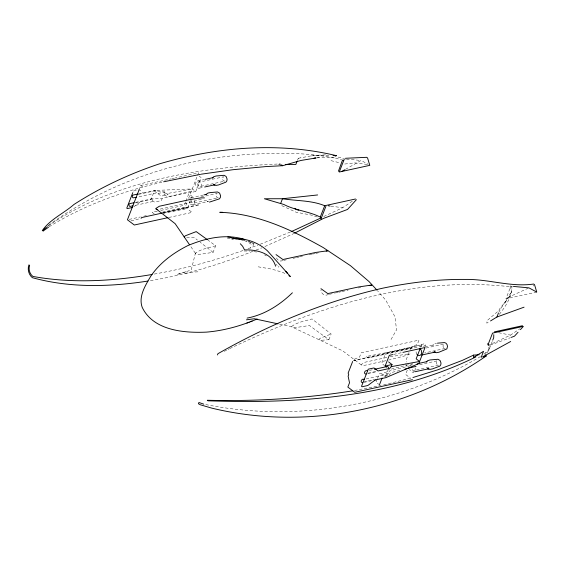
<?xml version="1.0" encoding="UTF-8"?>
<svg xmlns="http://www.w3.org/2000/svg" width="565" height="565" viewBox="0 0 565 565"><rect width="100%" height="100%" fill="white"/><g stroke="black" fill="none" stroke-linecap="round" stroke-linejoin="round"><path stroke-width="0.42" stroke-dasharray="2.83 2.12" d="M191.203 200.413L191.486 202.108L193.039 203.287L218.358 197.792C216.105 198.209 215.131 194.296 217.2 193.463L200.9 197.023M499.291 314.408C505.357 306.76 511.219 297.939 512.059 287.846L510.28 285.431L509.778 286.702C516.205 293.941 500.978 304.909 498.789 310.573L486.938 320.8L486.846 323.131L489.784 321.386M138.884 190.377L140.798 185.475L170.969 178.879M135.572 202.863L151.039 199.487L154.379 190.906L161.272 196.14L168.158 194.635L164.719 192.015L153.821 190.483L192.291 188.936L195.737 191.549L201.161 177.636L199.092 176.068M191.457 191.076L162.204 198.449L161.371 200.596L154.485 202.101L151.039 199.487M195.737 191.549L167.325 196.775L163.878 194.162L164.719 192.015L157.826 193.52M185.567 202.002L184.289 205.286L160.594 210.463M185.885 201.182L188.766 193.795L192.213 196.408L190.935 199.692M162.769 212.059L185.186 207.157L187.382 201.528M188.632 198.315L198.562 172.848L175.284 177.94M190.61 200.511L187.728 207.899L163.193 213.266M215.653 245.803C208.838 247.844 201.147 248.84 195.384 253.24L195.829 253.939L197.814 254.243L201.197 254.144L213.09 252.371L215.653 245.803L208.181 240.273M250.436 248.289L250.853 247.223M297.367 160.58L298.264 158.271L300.721 157.734M278.538 267.273L278.955 266.207M328.915 339.713L331.132 334.014L312.035 318.95C305.22 320.998 297.522 321.986 291.766 326.386L292.211 327.086L294.188 327.396L297.571 327.29L309.472 325.525L328.915 339.713L321.527 340.257L319.55 339.946L319.105 339.247L320.228 338.209L331.132 334.014M377.18 379.186L375.993 382.223L378.755 384.313M377.477 378.43L379.249 373.882L386.142 372.377L386.997 370.167M385.542 376.459L388.586 368.663M386.622 376.361L389.518 370.972L411.249 365.499M409.018 352.447L405.889 360.463L406.496 361.974M410.148 349.544L410.72 348.089L411.49 347.63L352.948 360.71M407.28 370.16L405.606 374.454L410.557 378.211M420.678 347.242L421.582 344.925L425.028 347.546M498.711 312.396C502.892 305.142 507.405 298.235 511.848 291.159M486.966 353.012L488.916 349.975L492.419 341.006M504.877 303.059L506.699 299.888M391.044 339.48L396.552 329.805L394.935 316.683L385.683 300.05L377.568 290.798M484.05 354.107C486.585 352.157 490.42 349.679 489.417 345.914M484.636 355.3L485.928 354.177M46.394 227.342L48.378 225.746M49.035 225.216L52.347 222.561C109.737 182.064 178.745 158.97 248.699 154.407C279.59 152.543 311.527 152.26 341.698 159.711M486.253 352.341L485.497 353.146M133.75 206.825L140.508 201.783M323.724 216.522L342.658 207.736L353.379 200.448M488.916 349.975L488.895 347.263L487.63 345.745L510.513 335.13L519.8 328.816M480.412 356.508L478.965 357.468C396.92 405.409 296.992 423.256 203.76 404.159M48.074 225.901C115.896 179.953 200.031 167.325 280.233 163.921L277.775 164.457L283.687 164.422M49.176 226.735C83.973 205.102 123.029 191.217 162.805 182.008M345.448 169.373L361.091 160.467L368.189 164.302M224.305 351.366L226.586 350.173M490.088 345.208L510.463 337.679M228.112 349.375L229.242 348.845M229.807 348.577C316.28 307.021 412.754 275.663 509.778 286.702M507.801 297.543L528.155 288.214M264.9 246.524L293.814 233.557M290.332 232.038L258.692 244.843M201.366 199.141L188.392 202.92L158.059 209.551M410.042 353.895L405.677 355.646L388.889 360.032M252.845 251.312C219.326 264.794 184.472 275.162 148.772 280.911M256.1 250.062L261.793 247.865M243.007 250.5C213.98 260.797 184.119 268.891 153.765 274.152M247.964 248.713L257.866 245.139M186.019 271.737L176.923 274.519L191.224 270.042L195.384 253.24L196.119 254.363L190.469 246.1M391.27 369.086L412.634 363.705M399.843 370.407L390.443 372.78L389.582 374.991L382.696 376.495M131.052 220.859L141.914 218.175M383.692 384.857L411.256 378.034M171.831 178.695L174.423 178.123M133.453 191.012L139.209 189.755L143.298 192.785M138.898 193.795L155.008 190.271C156.456 190.01 157.084 192.524 155.756 193.061L137.945 196.952M197.496 181.033L204.474 179.508M138.093 194.466L154.379 190.906M199.403 188.152L203.803 187.192M135.551 202.369L151.66 198.852C153.115 198.583 153.737 201.098 152.409 201.634L134.604 205.526M190.991 197.715L203.132 195.059M157.204 211.204L152.126 212.313L155.573 214.926M192.898 204.834L208.478 201.43L207.023 201.359L208.534 201.903M129.145 219.404L140.353 216.96M143.8 216.204L146.384 215.639M162.028 212.666L199.106 204.565L199.565 204.918L163.349 212.828M168.801 217.476L192.079 212.391L185.186 207.157M282.86 260.564C279.527 262.301 276.002 259.349 275.995 255.881M283.708 260.38L286.257 259.822M293.051 258.339L295.594 257.781M296.448 257.598L298.991 257.04M299.846 256.856L302.388 256.298M309.182 254.815L311.732 254.257M312.579 254.073L315.129 253.516M315.976 253.332L318.526 252.774M328.597 294.457C325.087 296.484 320.878 293.913 320.892 289.958M329.444 294.273L334.522 293.164M335.37 292.981L337.912 292.423M338.76 292.239L341.295 291.681M342.143 291.498L348.075 290.205M358.231 287.981L360.774 287.43M536.75 292.077L505.922 298.814L510.845 286.201L512.568 286.356M421.582 344.925L385.867 352.737L381.693 363.429L384.447 365.52M434.895 343.64L436.533 343.28M424.894 346.797L432.635 345.109M393.565 354.417L402.916 352.376M426.109 348.012L444.125 344.071C442.056 344.911 443.031 348.817 445.291 348.407L424.696 352.906M386.806 357.461L364.898 362.25L361.247 364.559L361.692 365.258L363.606 365.555L388.042 360.216M390.175 356.727L408.453 353.902M369.404 370.4L373.642 369.475M368.182 373.119L377.229 371.141M367.61 373.74L376.933 371.706M412.365 364.799L411.412 365.004A3.687 2.783 77.7 0 1 412.132 364.919M419.604 364.693L437.621 360.753C435.551 361.593 436.526 365.499 438.786 365.089L413.898 370.527L412.584 370.245L411.701 368.853M388.685 373.119L381.792 374.623L383.24 375.718M366.064 378.974L383.868 375.082L384.956 375.506L385.344 376.53M363.196 382.053L373.889 379.722M364.263 382.321L371.897 380.655M413.319 372.13L414.272 371.918M162.967 213.252L187.128 208.633M354.495 390.493L381.128 385.394M185.341 273.481L192.665 272.09L197.898 271.829M163.878 194.162L192.291 188.936M298.264 158.271L313.702 155.389L326.16 154.838M344.763 164.027L354.756 162.861L368.069 164.577M311.244 155.926L318.264 155.311L330.624 155.947M316.972 157.875L325.398 157.36L334.268 157.84M150.481 199.064L162.204 198.449M244.129 250.987L249.73 251.051M186.605 237.858L193.993 237.307L197.418 240.061M317.325 157.727L319.324 157.677M238.324 239.779L233.204 239.758L231.127 238.72M227.321 238.133L230.428 238.374M345.582 159.04L342.99 158.807L340.42 157.571L334.868 156.406M346.444 159.125L361.091 160.467M241.622 240.09L247.145 241.086M330.871 206.14L342.658 207.736M258.177 266.821L271.963 269.152L282.79 272.408L286.582 274.456M498.662 332.714L510.513 335.13M253.727 251.51L257.527 252.301M279.647 324.204L291.498 326.754L342.694 350.844L361.692 365.258M331.012 160.651L339.911 162.833M248.607 241.538L254.257 243.699M317.248 216.988L311.146 215.053L296.088 212.2L280.092 204.883M244.334 240.563L247.71 242.011L253.226 245.464L253.643 244.398L248.127 240.944M251.319 242.3L253.523 243.346M264.491 254.857L266.383 255.917M533.127 285.417L533.918 286.01M140.798 185.475L142.754 186.966M213.09 252.371L200.18 242.251M275.904 264.272L277.203 265.43M405.882 363.549L406.581 366.855M414.526 371.24A3.687 2.783 77.7 0 1 409.703 369.383M410.211 365.894A3.687 2.783 77.7 0 1 410.755 365.343M415.028 367.751A3.687 2.783 77.7 0 1 414.922 370.506M417.041 354.368A3.687 2.783 77.7 0 1 416.087 350.809M194.607 200.462A3.687 2.783 77.7 0 1 192.545 204.911A3.687 2.783 77.7 0 1 189.127 201.14M189.791 198.597A3.687 2.783 77.7 0 1 192.446 197.785M197.708 183.731L197.99 185.426L199.544 186.605L224.863 181.111C222.61 181.527 221.635 177.615 223.705 176.781L198.823 182.22L197.708 183.731M354.806 359.015L354.184 360.604L411.949 347.976L412.57 346.394L417.309 344.431L418.983 340.144L361.219 352.765L359.545 357.059L354.806 359.015M423.934 343.901L396.227 350.752L366.148 356.508L368.112 357.998L425.876 345.377L423.934 343.901M195.893 182.65A3.687 2.783 77.7 0 0 198.682 188.244A3.687 2.783 77.7 0 0 200.773 182.883A3.687 2.783 77.7 0 0 195.893 182.65"/><path stroke-width="0.85" d="M493.789 334.706L493.697 337.722L492.736 340.187M479.205 354.749L473.562 355.11L473.47 357.44L483.534 351.317L481.14 357.476M276.045 254.596L282.917 259.526L315.722 252.449L327.862 250.733L326.167 251.1M320.941 288.673L327.813 293.595L358.74 286.928L371.784 285.021L369.242 285.572M132.81 192.651L126.765 208.167L127.316 208.591L132.252 207.51M138.884 190.377L127.422 219.785L134.315 225.011L167.939 217.666M217.447 354.954L217.935 353.697C269.364 324.465 324.593 301.406 382.371 288.263C409.682 282.535 437.472 279.138 465.405 279.421C488.428 278.976 510.64 287.366 533.664 284.04L534.547 284.711L536.75 292.077L528.939 287.86L513.43 286.434M280.692 203.344L282.486 198.732L317.643 194.953M297.063 161.343L295.862 164.422L285.382 164.408M320.277 217.066L324.698 205.731L355.526 198.993M320.955 218.98L325.885 206.338M344.198 159.379L339.261 172.028L369.785 165.354L367.582 157.988L366.699 157.317L345.448 158.271M352.652 361.487L348.125 373.091L348.732 374.595L348.118 376.17L349.516 382.788L347.842 387.074L354.735 392.308L412.499 379.68M386.587 367.144L385.139 366.049L389.306 355.35L392.71 354.608M379.44 384.836L382.102 378.013M389.144 369.086L391.192 366.685L392.025 364.538L388.586 361.925M420.077 348.789L416.158 358.839L419.604 361.459L391.192 366.685M374.44 380.097L385.796 377.66L418.771 363.599L425.028 347.546L402.916 352.376M490.519 320.948L496.91 317.014L498.415 313.165M488.125 344.459L492.546 333.124L523.374 326.386L520.407 329.649M42.29 230.577C50.137 219.284 63.838 213.358 74.001 204.445C100.605 187.347 129.392 173.836 159.387 163.878C216.536 147.034 278.199 141.638 336.535 155.7L333.075 155.41M356.409 199.664L347.517 209.46L323.413 218.443L294.591 233.161M518.041 332.262L514.482 336.182L511.269 337.376M292.395 292.79C279.929 304.909 264.448 314.832 247.11 318.102M46.394 227.342L43.865 229.56L43.004 231.12L48.491 227.222M375.266 379.963L367.836 385.507L362.08 386.764L361.522 386.347L368.211 369.192L373.966 367.935L378.056 370.965L388.586 368.663M341.719 171.492L344.699 169.797M510.696 341.479L482.545 356.918M475.928 356.903C393.374 397.541 298.588 403.933 207.991 400.804L207.277 400.26C255.924 401.51 304.704 398.445 352.772 390.818M432.839 345.25L433.496 344.918M473.562 355.11L462.368 360.371L437.818 369.793L412.916 377.519M257.174 318.992C241.064 325.871 223.973 330.673 206.472 332.121C183.766 333.159 153.193 330.476 142.175 307.296C138.319 296.378 145.375 285.551 150.615 276.447C159.726 262.859 173.243 252.972 187.686 245.669C205.413 238.176 225.894 233.458 244.751 239.496M291.145 231.699L321.45 217.709C309.684 211.261 295.792 210.731 283.821 204.466L264.399 198.76L282.486 198.732C296.484 201.013 311.47 200.215 324.698 205.731M483.591 356.939L486.416 355.83C407.732 410.67 305.029 430.714 211.684 408.107L200.215 404.745L198.428 403.735L198.915 402.478L203.76 404.159M246.877 323.039L249.222 322.156M250.359 321.732L252.145 321.061M496.91 317.014L524.073 307.169M201.239 174.182L232.794 169.726L265.635 166.597L282.599 165.714L300.983 160.446L316.188 157.939M417.097 364.022L418.771 363.599M404.971 369.122L416.08 366.318M163.645 181.796L200.497 174.324M138.051 193.979L132.959 195.095L132.337 195.723L132.422 197.157L133.135 197.849L136.25 197.319M205.335 179.317L213.076 177.629L212.419 177.961L213.648 176.767L216.113 175.99L224.051 175.298L226.113 176.457L227.102 179.077L226.84 180.885L225.894 182.17L218.521 184.953L215.964 185.419L213.528 184.677L214.982 184.748L204.657 187.001M133.856 202.743L129.618 203.668L128.989 204.304L129.081 205.731L129.795 206.43L132.909 205.9M203.993 194.876L206.571 194.311L205.914 194.643L207.969 193.032L210.519 192.559L217.546 191.98L219.608 193.138L220.597 195.758L220.336 197.566L219.389 198.859L209.46 202.108M338.379 171.357L342.496 160.086L343.697 160.651M161.625 213.203L141.801 217.539L141.335 217.193M494.424 331.853L522.491 325.715M421.638 355.046L435.403 352.037L433.948 351.974L436.385 352.715L438.941 352.242L446.866 348.916L447.522 346.373L447.028 344.53L445.912 343.146L444.471 342.588L437.444 343.167M385.139 366.049L392.025 364.538M367.709 370.774C364.976 369.418 363.027 373.903 365.915 374.115M374.489 369.291L387.209 366.508M419.251 363.295L426.992 361.6L426.335 361.932L427.564 360.738L430.029 359.962L437.967 359.269L440.029 360.435L441.018 363.055L440.757 364.863L439.81 366.148L432.437 368.924L429.88 369.397L427.444 368.655L428.899 368.719L415.134 371.728M364.361 379.348C361.635 377.992 359.686 382.477 362.568 382.689M152.063 274.477C112.809 281.193 72.2 283.581 32.834 276.426C29.67 273.863 28.271 269.293 29.627 265.43L28.914 264.886C27.332 269.321 28.674 274.682 32.346 277.683C69.876 288.044 109.73 287.006 147.924 281.059M246.432 319.839L254.257 318.752L277.959 323.844M313.985 158.179L315.651 157.953M204.488 197.891L200.801 197.898L189.678 199.614L159.344 206.239L155.693 208.556L175.136 223.669L189.494 244.673M222.751 212.306L219.799 212.32C256.778 213.379 291.561 229.722 323.3 247.618L350.441 265.663L368.994 281.518L376.989 290.135M227.737 237.067L230.845 237.307L233.62 238.684C245.902 237.978 258.452 242.526 267.471 250.86L290.382 276.504L288.863 275.685M236.933 238.656L232.935 238.197L241.919 239.214M328.343 205.801L330.031 206.027M156.138 209.248L157.416 209.453M298.878 210.131L297.028 209.777L294.436 208.33M238.458 238.974L239.977 239.292M280.989 165.291L282.599 165.714M387.781 366.537L388.685 367.956M207.475 239.758L196.21 231.615L185.299 235.803L184.183 236.848L184.621 237.547M240.295 243.755L242.632 246.248L244.546 249.921C256.552 249.455 271.864 253.056 275.6 266.214M285.996 271.758L287.147 273.015L285.629 271.271M487.531 343.76L488.916 345.385M419.371 348.393A3.687 2.783 77.7 0 1 421.426 353.824A3.687 2.783 77.7 0 1 417.041 354.368"/></g></svg>
